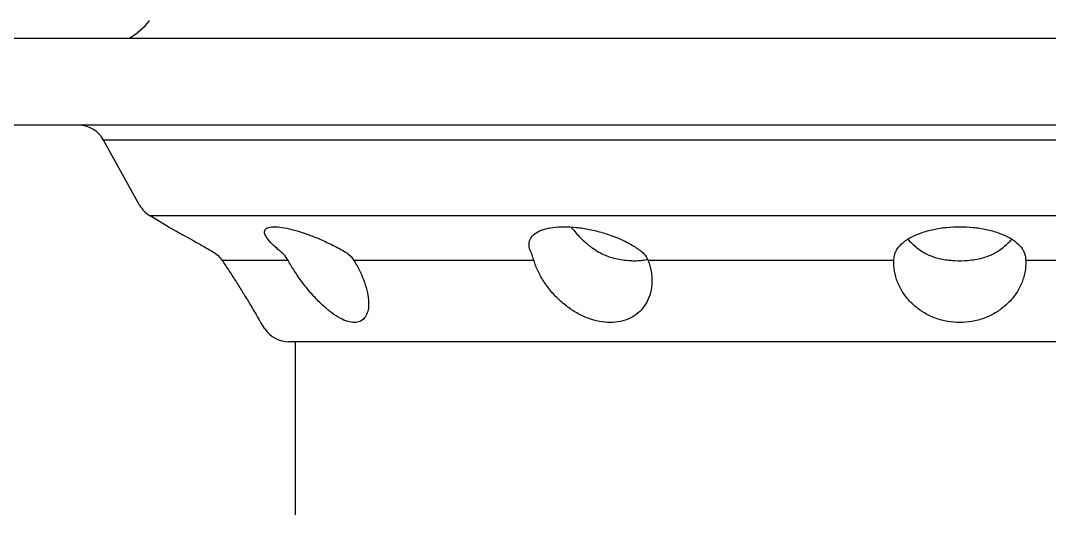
# Model space of a CAD drawing. Header units: millimetres. Extents: x 0 to 13338, y 0 to 11580.
# Drawn here: x 11681.9 to 11753.1, y 5008.8 to 5043 of the extents above; entities that cross this region are included whole.
import ezdxf

# ---------------------------------------------------------------- set-up
doc = ezdxf.new("R2010")
doc.units = ezdxf.units.MM
doc.layers.add('dwgmodels.com', color=250, linetype='Continuous')

# ---------------------------------------------------------------- blocks, each defined once
blk = doc.blocks.new('Public Light 11_side_dwgmodels.com')
at = {"color": 0}
for p, q in [((-442.614, 4330.924), (-590.614, 4330.924)), ((-442.614, 4330.924), (-590.614, 4330.924)), ((-446.317, 4324.924), (-586.911, 4324.924)), ((-446.317, 4324.924), (-586.911, 4324.924)), ((-457.351, 4323.895), (-575.876, 4323.895)), ((-457.351, 4323.895), (-575.876, 4323.895)), ((-573.374, 4319.392), (-575.876, 4323.895)), ((-460.573, 4318.648), (-572.655, 4318.648)), ((-460.573, 4318.648), (-572.655, 4318.648)), ((-571.392, 4317.89), (-572.655, 4318.648)), ((-563.102, 4315.55), (-567.661, 4315.55)), ((-563.102, 4315.55), (-567.661, 4315.55)), ((-546.086, 4315.55), (-558.542, 4315.55)), ((-546.086, 4315.55), (-558.542, 4315.55)), ((-521.174, 4315.55), (-538.188, 4315.55)), ((-521.174, 4315.55), (-538.188, 4315.55)), ((-495.039, 4315.55), (-512.054, 4315.55)), ((-495.039, 4315.55), (-512.054, 4315.55)), ((-564.707, 4310.814), (-564.998, 4311.249)), ((-470.184, 4309.924), (-563.043, 4309.924)), ((-470.184, 4309.924), (-563.043, 4309.924)), ((-562.614, 4309.924), (-562.614, 4297.924))]:
    blk.add_line(p, q, dxfattribs=at)
for centre, radius, start, end in [((-576.617, 4335.266), 5, 299.72955, 321.83322), ((-577.624, 4322.924), 2, 29.05815, 90), ((-571.626, 4320.363), 2, 209.05815, 239.03624), ((-563.043, 4311.924), 2, 213.69007, 270)]:
    blk.add_arc(centre, radius, start, end, dxfattribs=at)
for points, knots in [([(-571.392, 4317.89), (-571.392, 4317.89), (-571.364, 4317.876), (-571.251, 4317.814), (-571.164, 4317.767), (-570.937, 4317.642), (-570.796, 4317.565), (-570.471, 4317.385), (-570.288, 4317.283), (-569.897, 4317.065), (-569.678, 4316.941), (-569.204, 4316.672), (-568.949, 4316.526), (-568.562, 4316.302), (-568.436, 4316.229), (-568.309, 4316.155)], [20.347716, 20.347716, 20.347716, 20.347716, 21.254439, 21.254439, 22.161163, 22.161163, 23.067886, 23.067886, 23.97461, 23.97461, 24.885748, 24.885748, 25.796886, 25.796886, 26.225618, 26.225618, 26.225618, 26.225618]), ([(-571.392, 4317.89), (-571.392, 4317.89), (-571.364, 4317.876), (-571.251, 4317.814), (-571.164, 4317.767), (-570.937, 4317.642), (-570.796, 4317.565), (-570.471, 4317.385), (-570.288, 4317.283), (-569.897, 4317.065), (-569.678, 4316.941), (-569.204, 4316.672), (-568.949, 4316.526), (-568.562, 4316.302), (-568.436, 4316.229), (-568.309, 4316.155)], [20.347716, 20.347716, 20.347716, 20.347716, 21.254439, 21.254439, 22.161163, 22.161163, 23.067886, 23.067886, 23.97461, 23.97461, 24.885748, 24.885748, 25.796886, 25.796886, 26.225618, 26.225618, 26.225618, 26.225618]), ([(-563.602, 4316.155), (-563.694, 4316.229), (-563.782, 4316.302), (-564.041, 4316.526), (-564.193, 4316.672), (-564.44, 4316.941), (-564.536, 4317.065), (-564.67, 4317.283), (-564.712, 4317.385), (-564.737, 4317.565), (-564.72, 4317.642), (-564.625, 4317.767), (-564.547, 4317.814), (-564.336, 4317.876), (-564.204, 4317.89), (-563.902, 4317.89), (-563.722, 4317.876), (-563.315, 4317.814), (-563.087, 4317.767), (-562.598, 4317.642), (-562.336, 4317.565), (-561.799, 4317.385), (-561.524, 4317.283), (-560.981, 4317.065), (-560.697, 4316.941), (-560.123, 4316.672), (-559.834, 4316.526), (-559.422, 4316.302), (-559.292, 4316.229), (-559.165, 4316.155)], [14.469813, 14.469813, 14.469813, 14.469813, 14.898545, 14.898545, 15.809683, 15.809683, 16.720821, 16.720821, 17.627545, 17.627545, 18.534268, 18.534268, 19.440992, 19.440992, 20.347716, 20.347716, 21.254439, 21.254439, 22.161163, 22.161163, 23.067886, 23.067886, 23.97461, 23.97461, 24.885748, 24.885748, 25.796886, 25.796886, 26.225618, 26.225618, 26.225618, 26.225618]), ([(-563.602, 4316.155), (-563.694, 4316.229), (-563.782, 4316.302), (-564.041, 4316.526), (-564.193, 4316.672), (-564.44, 4316.941), (-564.536, 4317.065), (-564.67, 4317.283), (-564.712, 4317.385), (-564.737, 4317.565), (-564.72, 4317.642), (-564.625, 4317.767), (-564.547, 4317.814), (-564.336, 4317.876), (-564.204, 4317.89), (-563.902, 4317.89), (-563.722, 4317.876), (-563.315, 4317.814), (-563.087, 4317.767), (-562.598, 4317.642), (-562.336, 4317.565), (-561.799, 4317.385), (-561.524, 4317.283), (-560.981, 4317.065), (-560.697, 4316.941), (-560.123, 4316.672), (-559.834, 4316.526), (-559.422, 4316.302), (-559.292, 4316.229), (-559.165, 4316.155)], [14.469813, 14.469813, 14.469813, 14.469813, 14.898545, 14.898545, 15.809683, 15.809683, 16.720821, 16.720821, 17.627545, 17.627545, 18.534268, 18.534268, 19.440992, 19.440992, 20.347716, 20.347716, 21.254439, 21.254439, 22.161163, 22.161163, 23.067886, 23.067886, 23.97461, 23.97461, 24.885748, 24.885748, 25.796886, 25.796886, 26.225618, 26.225618, 26.225618, 26.225618]), ([(-546.304, 4316.155), (-546.337, 4316.229), (-546.364, 4316.302), (-546.424, 4316.526), (-546.433, 4316.672), (-546.388, 4316.941), (-546.334, 4317.065), (-546.175, 4317.283), (-546.065, 4317.385), (-545.784, 4317.565), (-545.614, 4317.642), (-545.221, 4317.767), (-544.999, 4317.814), (-544.521, 4317.876), (-544.264, 4317.89), (-543.741, 4317.89), (-543.457, 4317.876), (-542.865, 4317.814), (-542.557, 4317.767), (-541.937, 4317.642), (-541.625, 4317.565), (-541.02, 4317.385), (-540.726, 4317.283), (-540.177, 4317.065), (-539.903, 4316.941), (-539.384, 4316.672), (-539.139, 4316.526), (-538.812, 4316.302), (-538.712, 4316.229), (-538.619, 4316.155)], [14.469813, 14.469813, 14.469813, 14.469813, 14.898545, 14.898545, 15.809683, 15.809683, 16.720821, 16.720821, 17.627545, 17.627545, 18.534268, 18.534268, 19.440992, 19.440992, 20.347716, 20.347716, 21.254439, 21.254439, 22.161163, 22.161163, 23.067886, 23.067886, 23.97461, 23.97461, 24.885748, 24.885748, 25.796886, 25.796886, 26.225618, 26.225618, 26.225618, 26.225618]), ([(-546.304, 4316.155), (-546.337, 4316.229), (-546.364, 4316.302), (-546.424, 4316.526), (-546.433, 4316.672), (-546.388, 4316.941), (-546.334, 4317.065), (-546.175, 4317.283), (-546.065, 4317.385), (-545.784, 4317.565), (-545.614, 4317.642), (-545.221, 4317.767), (-544.999, 4317.814), (-544.521, 4317.876), (-544.264, 4317.89), (-543.741, 4317.89), (-543.457, 4317.876), (-542.865, 4317.814), (-542.557, 4317.767), (-541.937, 4317.642), (-541.625, 4317.565), (-541.02, 4317.385), (-540.726, 4317.283), (-540.177, 4317.065), (-539.903, 4316.941), (-539.384, 4316.672), (-539.139, 4316.526), (-538.812, 4316.302), (-538.712, 4316.229), (-538.619, 4316.155)], [14.469813, 14.469813, 14.469813, 14.469813, 14.898545, 14.898545, 15.809683, 15.809683, 16.720821, 16.720821, 17.627545, 17.627545, 18.534268, 18.534268, 19.440992, 19.440992, 20.347716, 20.347716, 21.254439, 21.254439, 22.161163, 22.161163, 23.067886, 23.067886, 23.97461, 23.97461, 24.885748, 24.885748, 25.796886, 25.796886, 26.225618, 26.225618, 26.225618, 26.225618]), ([(-543.516, 4317.875), (-543.504, 4317.858), (-543.491, 4317.841), (-543.293, 4317.581), (-543.088, 4317.347), (-542.653, 4316.911), (-542.423, 4316.71), (-542.066, 4316.438), (-541.938, 4316.347), (-541.805, 4316.26)], [1.70545, 1.70545, 1.70545, 1.70545, 1.765373, 1.765373, 2.648059, 2.648059, 3.530746, 3.530746, 3.994297, 3.994297, 3.994297, 3.994297]), ([(-543.516, 4317.875), (-543.504, 4317.858), (-543.491, 4317.841), (-543.293, 4317.581), (-543.088, 4317.347), (-542.653, 4316.911), (-542.423, 4316.71), (-542.066, 4316.438), (-541.938, 4316.347), (-541.805, 4316.26)], [1.70545, 1.70545, 1.70545, 1.70545, 1.765373, 1.765373, 2.648059, 2.648059, 3.530746, 3.530746, 3.994297, 3.994297, 3.994297, 3.994297]), ([(-521.051, 4316.155), (-521.016, 4316.229), (-520.974, 4316.302), (-520.82, 4316.526), (-520.683, 4316.672), (-520.358, 4316.941), (-520.168, 4317.065), (-519.76, 4317.283), (-519.527, 4317.385), (-519.015, 4317.565), (-518.736, 4317.642), (-518.152, 4317.767), (-517.846, 4317.814), (-517.228, 4317.876), (-516.916, 4317.89), (-516.311, 4317.89), (-516, 4317.876), (-515.382, 4317.814), (-515.075, 4317.767), (-514.491, 4317.642), (-514.212, 4317.565), (-513.701, 4317.385), (-513.468, 4317.283), (-513.059, 4317.065), (-512.87, 4316.941), (-512.544, 4316.672), (-512.408, 4316.526), (-512.254, 4316.302), (-512.211, 4316.229), (-512.176, 4316.155)], [14.469813, 14.469813, 14.469813, 14.469813, 14.898545, 14.898545, 15.809683, 15.809683, 16.720821, 16.720821, 17.627545, 17.627545, 18.534268, 18.534268, 19.440992, 19.440992, 20.347716, 20.347716, 21.254439, 21.254439, 22.161163, 22.161163, 23.067886, 23.067886, 23.97461, 23.97461, 24.885748, 24.885748, 25.796886, 25.796886, 26.225618, 26.225618, 26.225618, 26.225618]), ([(-521.051, 4316.155), (-521.016, 4316.229), (-520.974, 4316.302), (-520.82, 4316.526), (-520.683, 4316.672), (-520.358, 4316.941), (-520.168, 4317.065), (-519.76, 4317.283), (-519.527, 4317.385), (-519.015, 4317.565), (-518.736, 4317.642), (-518.152, 4317.767), (-517.846, 4317.814), (-517.228, 4317.876), (-516.916, 4317.89), (-516.311, 4317.89), (-516, 4317.876), (-515.382, 4317.814), (-515.075, 4317.767), (-514.491, 4317.642), (-514.212, 4317.565), (-513.701, 4317.385), (-513.468, 4317.283), (-513.059, 4317.065), (-512.87, 4316.941), (-512.544, 4316.672), (-512.408, 4316.526), (-512.254, 4316.302), (-512.211, 4316.229), (-512.176, 4316.155)], [14.469813, 14.469813, 14.469813, 14.469813, 14.898545, 14.898545, 15.809683, 15.809683, 16.720821, 16.720821, 17.627545, 17.627545, 18.534268, 18.534268, 19.440992, 19.440992, 20.347716, 20.347716, 21.254439, 21.254439, 22.161163, 22.161163, 23.067886, 23.067886, 23.97461, 23.97461, 24.885748, 24.885748, 25.796886, 25.796886, 26.225618, 26.225618, 26.225618, 26.225618]), ([(-520.208, 4317.032), (-520.054, 4316.851), (-519.885, 4316.683), (-519.598, 4316.438), (-519.481, 4316.347), (-519.357, 4316.26)], [2.780722, 2.780722, 2.780722, 2.780722, 3.530746, 3.530746, 3.994297, 3.994297, 3.994297, 3.994297]), ([(-520.208, 4317.032), (-520.054, 4316.851), (-519.885, 4316.683), (-519.598, 4316.438), (-519.481, 4316.347), (-519.357, 4316.26)], [2.780722, 2.780722, 2.780722, 2.780722, 3.530746, 3.530746, 3.994297, 3.994297, 3.994297, 3.994297]), ([(-513.871, 4316.26), (-513.747, 4316.347), (-513.629, 4316.438), (-513.342, 4316.683), (-513.173, 4316.851), (-513.019, 4317.032)], [9.675314, 9.675314, 9.675314, 9.675314, 10.138865, 10.138865, 10.888889, 10.888889, 10.888889, 10.888889]), ([(-513.871, 4316.26), (-513.747, 4316.347), (-513.629, 4316.438), (-513.342, 4316.683), (-513.173, 4316.851), (-513.019, 4317.032)], [9.675314, 9.675314, 9.675314, 9.675314, 10.138865, 10.138865, 10.888889, 10.888889, 10.888889, 10.888889]), ([(-568.309, 4316.155), (-568.18, 4316.081), (-568.059, 4315.992), (-567.84, 4315.788), (-567.744, 4315.674), (-567.661, 4315.55)], [-0.9069538, -0.9069538, -0.9069538, -0.9069538, -0.4485006, -0.4485006, 0, 0, 0, 0]), ([(-568.309, 4316.155), (-568.18, 4316.081), (-568.059, 4315.992), (-567.84, 4315.788), (-567.744, 4315.674), (-567.661, 4315.55)], [-0.9069538, -0.9069538, -0.9069538, -0.9069538, -0.4485006, -0.4485006, 0, 0, 0, 0]), ([(-563.102, 4315.55), (-563.186, 4315.703), (-563.284, 4315.839), (-563.458, 4316.031), (-563.529, 4316.098), (-563.602, 4316.155)], [-4.053467, -4.053467, -4.053467, -4.053467, -3.5042451, -3.5042451, -3.1494421, -3.1494421, -3.1494421, -3.1494421]), ([(-563.102, 4315.55), (-563.186, 4315.703), (-563.284, 4315.839), (-563.458, 4316.031), (-563.529, 4316.098), (-563.602, 4316.155)], [-4.053467, -4.053467, -4.053467, -4.053467, -3.5042451, -3.5042451, -3.1494421, -3.1494421, -3.1494421, -3.1494421]), ([(-559.165, 4316.155), (-559.106, 4316.121), (-559.049, 4316.084), (-558.811, 4315.91), (-558.658, 4315.744), (-558.542, 4315.55)], [-0.9093199, -0.9093199, -0.9093199, -0.9093199, -0.699633, -0.699633, 0, 0, 0, 0]), ([(-559.165, 4316.155), (-559.106, 4316.121), (-559.049, 4316.084), (-558.811, 4315.91), (-558.658, 4315.744), (-558.542, 4315.55)], [-0.9093199, -0.9093199, -0.9093199, -0.9093199, -0.699633, -0.699633, 0, 0, 0, 0]), ([(-546.086, 4315.55), (-546.131, 4315.703), (-546.177, 4315.839), (-546.25, 4316.031), (-546.278, 4316.098), (-546.304, 4316.155)], [-4.053467, -4.053467, -4.053467, -4.053467, -3.5042451, -3.5042451, -3.1494421, -3.1494421, -3.1494421, -3.1494421]), ([(-546.086, 4315.55), (-546.131, 4315.703), (-546.177, 4315.839), (-546.25, 4316.031), (-546.278, 4316.098), (-546.304, 4316.155)], [-4.053467, -4.053467, -4.053467, -4.053467, -3.5042451, -3.5042451, -3.1494421, -3.1494421, -3.1494421, -3.1494421]), ([(-541.805, 4316.26), (-541.528, 4316.078), (-541.229, 4315.938), (-540.598, 4315.719), (-540.268, 4315.643), (-539.767, 4315.57), (-539.591, 4315.553), (-539.281, 4315.536), (-539.146, 4315.534), (-538.87, 4315.541), (-538.729, 4315.55), (-538.464, 4315.581), (-538.34, 4315.602), (-538.22, 4315.629)], [-5.552406, -5.552406, -5.552406, -5.552406, -4.619867, -4.619867, -3.643063, -3.643063, -3.106776, -3.106776, -2.67758, -2.67758, -2.206806, -2.206806, -1.763231, -1.763231, -1.763231, -1.763231]), ([(-541.805, 4316.26), (-541.528, 4316.078), (-541.229, 4315.938), (-540.598, 4315.719), (-540.268, 4315.643), (-539.767, 4315.57), (-539.591, 4315.553), (-539.281, 4315.536), (-539.146, 4315.534), (-538.87, 4315.541), (-538.729, 4315.55), (-538.464, 4315.581), (-538.34, 4315.602), (-538.22, 4315.629)], [-5.552406, -5.552406, -5.552406, -5.552406, -4.619867, -4.619867, -3.643063, -3.643063, -3.106776, -3.106776, -2.67758, -2.67758, -2.206806, -2.206806, -1.763231, -1.763231, -1.763231, -1.763231]), ([(-538.619, 4316.155), (-538.575, 4316.121), (-538.534, 4316.084), (-538.363, 4315.91), (-538.26, 4315.744), (-538.188, 4315.55)], [-0.9093199, -0.9093199, -0.9093199, -0.9093199, -0.699633, -0.699633, 0, 0, 0, 0]), ([(-538.619, 4316.155), (-538.575, 4316.121), (-538.534, 4316.084), (-538.363, 4315.91), (-538.26, 4315.744), (-538.188, 4315.55)], [-0.9093199, -0.9093199, -0.9093199, -0.9093199, -0.699633, -0.699633, 0, 0, 0, 0]), ([(-521.174, 4315.55), (-521.168, 4315.674), (-521.155, 4315.788), (-521.115, 4315.992), (-521.086, 4316.081), (-521.051, 4316.155)], [-0.9074615, -0.9074615, -0.9074615, -0.9074615, -0.4584899, -0.4584899, 0, 0, 0, 0]), ([(-521.174, 4315.55), (-521.168, 4315.674), (-521.155, 4315.788), (-521.115, 4315.992), (-521.086, 4316.081), (-521.051, 4316.155)], [-0.9074615, -0.9074615, -0.9074615, -0.9074615, -0.4584899, -0.4584899, 0, 0, 0, 0]), ([(-519.357, 4316.26), (-519.143, 4316.11), (-518.913, 4315.989), (-518.438, 4315.798), (-518.198, 4315.727), (-517.632, 4315.603), (-517.303, 4315.562), (-516.666, 4315.53), (-516.36, 4315.534), (-515.71, 4315.587), (-515.369, 4315.642), (-514.604, 4315.848), (-514.211, 4316.022), (-513.871, 4316.26)], [-5.580479, -5.580479, -5.580479, -5.580479, -4.807847, -4.807847, -4.079936, -4.079936, -3.146395, -3.146395, -2.292395, -2.292395, -1.313179, -1.313179, 0, 0, 0, 0]), ([(-519.357, 4316.26), (-519.143, 4316.11), (-518.913, 4315.989), (-518.438, 4315.798), (-518.198, 4315.727), (-517.632, 4315.603), (-517.303, 4315.562), (-516.666, 4315.53), (-516.36, 4315.534), (-515.71, 4315.587), (-515.369, 4315.642), (-514.604, 4315.848), (-514.211, 4316.022), (-513.871, 4316.26)], [-5.580479, -5.580479, -5.580479, -5.580479, -4.807847, -4.807847, -4.079936, -4.079936, -3.146395, -3.146395, -2.292395, -2.292395, -1.313179, -1.313179, 0, 0, 0, 0]), ([(-512.176, 4316.155), (-512.141, 4316.081), (-512.113, 4315.992), (-512.072, 4315.788), (-512.059, 4315.674), (-512.054, 4315.55)], [-0.9069538, -0.9069538, -0.9069538, -0.9069538, -0.4485006, -0.4485006, 0, 0, 0, 0]), ([(-512.176, 4316.155), (-512.141, 4316.081), (-512.113, 4315.992), (-512.072, 4315.788), (-512.059, 4315.674), (-512.054, 4315.55)], [-0.9069538, -0.9069538, -0.9069538, -0.9069538, -0.4485006, -0.4485006, 0, 0, 0, 0]), ([(-567.661, 4315.55), (-567.577, 4315.425), (-567.495, 4315.302), (-567.252, 4314.936), (-567.085, 4314.682), (-566.758, 4314.174), (-566.597, 4313.921), (-566.292, 4313.433), (-566.147, 4313.198), (-565.881, 4312.762), (-565.761, 4312.561), (-565.555, 4312.215), (-565.462, 4312.056), (-565.297, 4311.773), (-565.226, 4311.65), (-565.111, 4311.45), (-565.068, 4311.374), (-565.011, 4311.273), (-564.998, 4311.249), (-564.998, 4311.249)], [-14.134817, -14.134817, -14.134817, -14.134817, -13.697975, -13.697975, -12.813723, -12.813723, -11.929471, -11.929471, -11.045219, -11.045219, -10.160967, -10.160967, -9.332972, -9.332972, -8.504977, -8.504977, -7.676982, -7.676982, -6.848987, -6.848987, -6.848987, -6.848987]), ([(-567.661, 4315.55), (-567.577, 4315.425), (-567.495, 4315.302), (-567.252, 4314.936), (-567.085, 4314.682), (-566.758, 4314.174), (-566.597, 4313.921), (-566.292, 4313.433), (-566.147, 4313.198), (-565.881, 4312.762), (-565.761, 4312.561), (-565.555, 4312.215), (-565.462, 4312.056), (-565.297, 4311.773), (-565.226, 4311.65), (-565.111, 4311.45), (-565.068, 4311.374), (-565.011, 4311.273), (-564.998, 4311.249), (-564.998, 4311.249)], [-14.134817, -14.134817, -14.134817, -14.134817, -13.697975, -13.697975, -12.813723, -12.813723, -11.929471, -11.929471, -11.045219, -11.045219, -10.160967, -10.160967, -9.332972, -9.332972, -8.504977, -8.504977, -7.676982, -7.676982, -6.848987, -6.848987, -6.848987, -6.848987]), ([(-558.542, 4315.55), (-558.467, 4315.425), (-558.396, 4315.302), (-558.196, 4314.936), (-558.073, 4314.682), (-557.859, 4314.174), (-557.77, 4313.921), (-557.631, 4313.433), (-557.583, 4313.198), (-557.528, 4312.762), (-557.521, 4312.561), (-557.546, 4312.215), (-557.575, 4312.056), (-557.672, 4311.773), (-557.739, 4311.65), (-557.91, 4311.45), (-558.013, 4311.374), (-558.247, 4311.273), (-558.377, 4311.249), (-558.653, 4311.249), (-558.808, 4311.273), (-559.14, 4311.374), (-559.318, 4311.45), (-559.687, 4311.65), (-559.878, 4311.773), (-560.26, 4312.056), (-560.451, 4312.215), (-560.831, 4312.561), (-561.034, 4312.762), (-561.439, 4313.198), (-561.641, 4313.433), (-562.032, 4313.921), (-562.221, 4314.174), (-562.574, 4314.682), (-562.739, 4314.936), (-562.887, 4315.181), (-562.961, 4315.302), (-563.032, 4315.425), (-563.102, 4315.55)], [-14.134817, -14.134817, -14.134817, -14.134817, -13.697975, -13.697975, -12.813723, -12.813723, -11.929471, -11.929471, -11.045219, -11.045219, -10.160967, -10.160967, -9.332972, -9.332972, -8.504977, -8.504977, -7.676982, -7.676982, -6.848987, -6.848987, -6.020992, -6.020992, -5.192997, -5.192997, -4.365002, -4.365002, -3.537007, -3.537007, -2.652756, -2.652756, -1.768504, -1.768504, -0.884252, -0.884252, 0, 0, 0, 0.436843, 0.436843, 0.436843, 0.436843]), ([(-558.542, 4315.55), (-558.467, 4315.425), (-558.396, 4315.302), (-558.196, 4314.936), (-558.073, 4314.682), (-557.859, 4314.174), (-557.77, 4313.921), (-557.631, 4313.433), (-557.583, 4313.198), (-557.528, 4312.762), (-557.521, 4312.561), (-557.546, 4312.215), (-557.575, 4312.056), (-557.672, 4311.773), (-557.739, 4311.65), (-557.91, 4311.45), (-558.013, 4311.374), (-558.247, 4311.273), (-558.377, 4311.249), (-558.653, 4311.249), (-558.808, 4311.273), (-559.14, 4311.374), (-559.318, 4311.45), (-559.687, 4311.65), (-559.878, 4311.773), (-560.26, 4312.056), (-560.451, 4312.215), (-560.831, 4312.561), (-561.034, 4312.762), (-561.439, 4313.198), (-561.641, 4313.433), (-562.032, 4313.921), (-562.221, 4314.174), (-562.574, 4314.682), (-562.739, 4314.936), (-562.887, 4315.181), (-562.961, 4315.302), (-563.032, 4315.425), (-563.102, 4315.55)], [-14.134817, -14.134817, -14.134817, -14.134817, -13.697975, -13.697975, -12.813723, -12.813723, -11.929471, -11.929471, -11.045219, -11.045219, -10.160967, -10.160967, -9.332972, -9.332972, -8.504977, -8.504977, -7.676982, -7.676982, -6.848987, -6.848987, -6.020992, -6.020992, -5.192997, -5.192997, -4.365002, -4.365002, -3.537007, -3.537007, -2.652756, -2.652756, -1.768504, -1.768504, -0.884252, -0.884252, 0, 0, 0, 0.436843, 0.436843, 0.436843, 0.436843]), ([(-538.188, 4315.55), (-538.142, 4315.425), (-538.101, 4315.302), (-537.999, 4314.936), (-537.951, 4314.682), (-537.909, 4314.174), (-537.914, 4313.921), (-537.98, 4313.433), (-538.041, 4313.198), (-538.211, 4312.762), (-538.321, 4312.561), (-538.569, 4312.215), (-538.713, 4312.056), (-539.045, 4311.773), (-539.233, 4311.65), (-539.643, 4311.45), (-539.865, 4311.374), (-540.327, 4311.273), (-540.567, 4311.249), (-541.045, 4311.249), (-541.298, 4311.273), (-541.817, 4311.374), (-542.082, 4311.45), (-542.607, 4311.65), (-542.866, 4311.773), (-543.363, 4312.056), (-543.6, 4312.215), (-544.054, 4312.561), (-544.284, 4312.762), (-544.72, 4313.198), (-544.925, 4313.433), (-545.297, 4313.921), (-545.463, 4314.174), (-545.748, 4314.682), (-545.867, 4314.936), (-545.961, 4315.181), (-546.007, 4315.302), (-546.05, 4315.425), (-546.086, 4315.55)], [-14.134817, -14.134817, -14.134817, -14.134817, -13.697975, -13.697975, -12.813723, -12.813723, -11.929471, -11.929471, -11.045219, -11.045219, -10.160967, -10.160967, -9.332972, -9.332972, -8.504977, -8.504977, -7.676982, -7.676982, -6.848987, -6.848987, -6.020992, -6.020992, -5.192997, -5.192997, -4.365002, -4.365002, -3.537007, -3.537007, -2.652756, -2.652756, -1.768504, -1.768504, -0.884252, -0.884252, 0, 0, 0, 0.436843, 0.436843, 0.436843, 0.436843]), ([(-538.188, 4315.55), (-538.142, 4315.425), (-538.101, 4315.302), (-537.999, 4314.936), (-537.951, 4314.682), (-537.909, 4314.174), (-537.914, 4313.921), (-537.98, 4313.433), (-538.041, 4313.198), (-538.211, 4312.762), (-538.321, 4312.561), (-538.569, 4312.215), (-538.713, 4312.056), (-539.045, 4311.773), (-539.233, 4311.65), (-539.643, 4311.45), (-539.865, 4311.374), (-540.327, 4311.273), (-540.567, 4311.249), (-541.045, 4311.249), (-541.298, 4311.273), (-541.817, 4311.374), (-542.082, 4311.45), (-542.607, 4311.65), (-542.866, 4311.773), (-543.363, 4312.056), (-543.6, 4312.215), (-544.054, 4312.561), (-544.284, 4312.762), (-544.72, 4313.198), (-544.925, 4313.433), (-545.297, 4313.921), (-545.463, 4314.174), (-545.748, 4314.682), (-545.867, 4314.936), (-545.961, 4315.181), (-546.007, 4315.302), (-546.05, 4315.425), (-546.086, 4315.55)], [-14.134817, -14.134817, -14.134817, -14.134817, -13.697975, -13.697975, -12.813723, -12.813723, -11.929471, -11.929471, -11.045219, -11.045219, -10.160967, -10.160967, -9.332972, -9.332972, -8.504977, -8.504977, -7.676982, -7.676982, -6.848987, -6.848987, -6.020992, -6.020992, -5.192997, -5.192997, -4.365002, -4.365002, -3.537007, -3.537007, -2.652756, -2.652756, -1.768504, -1.768504, -0.884252, -0.884252, 0, 0, 0, 0.436843, 0.436843, 0.436843, 0.436843]), ([(-512.054, 4315.55), (-512.048, 4315.425), (-512.049, 4315.302), (-512.071, 4314.936), (-512.112, 4314.682), (-512.252, 4314.174), (-512.352, 4313.921), (-512.604, 4313.433), (-512.757, 4313.198), (-513.107, 4312.762), (-513.304, 4312.561), (-513.709, 4312.215), (-513.929, 4312.056), (-514.408, 4311.773), (-514.666, 4311.65), (-515.205, 4311.45), (-515.487, 4311.374), (-516.053, 4311.273), (-516.338, 4311.249), (-516.89, 4311.249), (-517.175, 4311.273), (-517.741, 4311.374), (-518.022, 4311.45), (-518.561, 4311.65), (-518.82, 4311.773), (-519.298, 4312.056), (-519.519, 4312.215), (-519.923, 4312.561), (-520.12, 4312.762), (-520.47, 4313.198), (-520.623, 4313.433), (-520.876, 4313.921), (-520.975, 4314.174), (-521.115, 4314.682), (-521.156, 4314.936), (-521.171, 4315.181), (-521.178, 4315.302), (-521.179, 4315.425), (-521.174, 4315.55)], [-14.134817, -14.134817, -14.134817, -14.134817, -13.697975, -13.697975, -12.813723, -12.813723, -11.929471, -11.929471, -11.045219, -11.045219, -10.160967, -10.160967, -9.332972, -9.332972, -8.504977, -8.504977, -7.676982, -7.676982, -6.848987, -6.848987, -6.020992, -6.020992, -5.192997, -5.192997, -4.365002, -4.365002, -3.537007, -3.537007, -2.652756, -2.652756, -1.768504, -1.768504, -0.884252, -0.884252, 0, 0, 0, 0.436843, 0.436843, 0.436843, 0.436843]), ([(-512.054, 4315.55), (-512.048, 4315.425), (-512.049, 4315.302), (-512.071, 4314.936), (-512.112, 4314.682), (-512.252, 4314.174), (-512.352, 4313.921), (-512.604, 4313.433), (-512.757, 4313.198), (-513.107, 4312.762), (-513.304, 4312.561), (-513.709, 4312.215), (-513.929, 4312.056), (-514.408, 4311.773), (-514.666, 4311.65), (-515.205, 4311.45), (-515.487, 4311.374), (-516.053, 4311.273), (-516.338, 4311.249), (-516.89, 4311.249), (-517.175, 4311.273), (-517.741, 4311.374), (-518.022, 4311.45), (-518.561, 4311.65), (-518.82, 4311.773), (-519.298, 4312.056), (-519.519, 4312.215), (-519.923, 4312.561), (-520.12, 4312.762), (-520.47, 4313.198), (-520.623, 4313.433), (-520.876, 4313.921), (-520.975, 4314.174), (-521.115, 4314.682), (-521.156, 4314.936), (-521.171, 4315.181), (-521.178, 4315.302), (-521.179, 4315.425), (-521.174, 4315.55)], [-14.134817, -14.134817, -14.134817, -14.134817, -13.697975, -13.697975, -12.813723, -12.813723, -11.929471, -11.929471, -11.045219, -11.045219, -10.160967, -10.160967, -9.332972, -9.332972, -8.504977, -8.504977, -7.676982, -7.676982, -6.848987, -6.848987, -6.020992, -6.020992, -5.192997, -5.192997, -4.365002, -4.365002, -3.537007, -3.537007, -2.652756, -2.652756, -1.768504, -1.768504, -0.884252, -0.884252, 0, 0, 0, 0.436843, 0.436843, 0.436843, 0.436843])]:
    blk.add_open_spline(points, degree=3, knots=knots, dxfattribs=at)

msp = doc.modelspace()

# ---------------------------------------------------------------- block references
at = {"layer": 'dwgmodels.com'}
msp.add_blockref('Public Light 11_side_dwgmodels.com', (12263.534, 710.797), dxfattribs=at)

doc.saveas('drawing.dxf')
